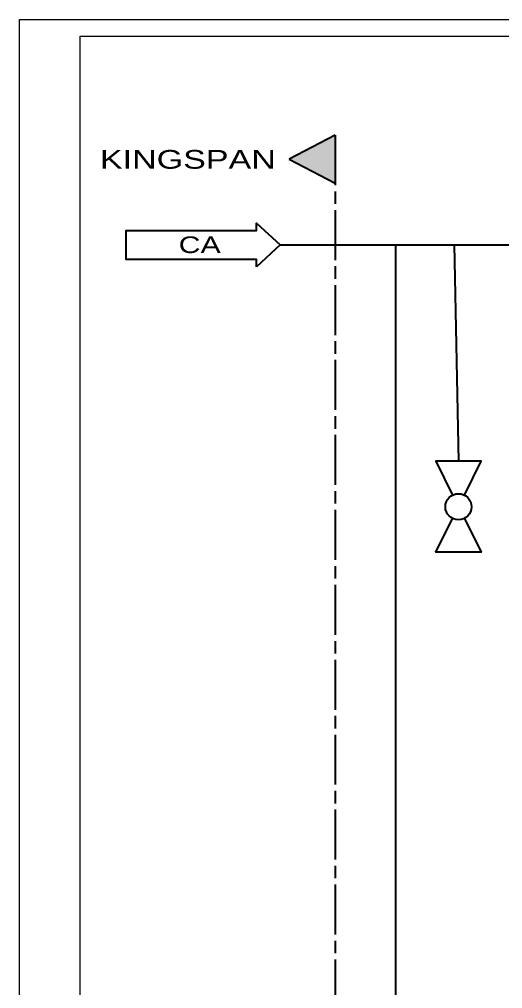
# Model space of a CAD drawing. Header units: millimetres. Extents: x 256 to 2599, y 626 to 1192.
# Drawn here: x 1757.7 to 1873.7, y 927.2 to 1160 of the extents above; entities that cross this region are included whole.
import ezdxf

# ---------------------------------------------------------------- set-up
doc = ezdxf.new("R2010")
doc.units = ezdxf.units.MM
doc.linetypes.add('AM_ISO08W050', pattern=[18, 12, -1.5, 3, -1.5])
for name, color, linetype in [('Aria compressa', 140, 'Continuous'), ('L6-SOTTILE', 5, 'Continuous'), ('L8-TESTI', 1, 'Continuous'), ('Limite fornitura', 7, 'AM_ISO08W050')]:
    doc.layers.add(name, color=color, linetype=linetype)
doc.styles.add('PNP_LTYPE', font='txt.shx')
doc.styles.get("Standard").update_dxf_attribs({"font": 'arial.ttf'})
doc.linetypes.add('ISO-GENERAL', pattern='A,5,["/",PNP_LTYPE,S=1.5,R=0,X=0,Y=-0.75],-0.0001', length=5.0001)

msp = doc.modelspace()

# ---------------------------------------------------------------- hatches: boundary and pattern name
at = {"ltscale": 15}
h = msp.add_hatch(color=256, dxfattribs=at)
h.dxf.hatch_style = 1
h.paths.add_polyline_path([(1833.48, 1132.15), (1822.44, 1126.38), (1833.48, 1120.6), (1833.48, 1132.15)])

# ---------------------------------------------------------------- linework, layer by layer
for p, q in [((1833.48, 1132.15), (1822.44, 1126.38)), ((1822.44, 1126.38), (1833.48, 1120.6))]:
    msp.add_line(p, q, dxfattribs=at)
at = {"lineweight": 20}
for points in [[(1757.73, 625.96), (1757.73, 1159.96), (2598.73, 1159.96), (2598.73, 625.96)], [(1772.35, 629.96), (1772.35, 1155.96), (2594.73, 1155.96), (2594.73, 629.96)]]:
    msp.add_lwpolyline(points, close=True, dxfattribs=at)
for points in [[(1864.51, 1045.71), (1868.57, 1053.83), (1857.64, 1053.83), (1861.7, 1045.71)], [(1864.51, 1040.08), (1868.57, 1031.96), (1857.64, 1031.96), (1861.7, 1040.08)]]:
    msp.add_lwpolyline(points)
msp.add_circle((1863.1, 1042.9), 3.14)
at = {"layer": 'Aria compressa', "linetype": 'ISO-GENERAL'}
for p, q in [((1820.27, 1105.79), (1903.94, 1105.79)), ((1848.02, 1105.79), (1848.02, 766.5)), ((1862.1, 1105.79), (1863.1, 1053.83))]:
    msp.add_line(p, q, dxfattribs=at)
at = {"layer": 'L6-SOTTILE'}
msp.add_lwpolyline([(1814.67, 1100.54), (1814.67, 1102.29), (1783.34, 1102.29), (1783.34, 1109.29), (1814.67, 1109.29), (1814.67, 1111.04), (1820.27, 1105.79)], close=True, dxfattribs=at)
at = {"layer": 'Limite fornitura'}
msp.add_line((1833.48, 1132.15), (1833.55, 659.87), dxfattribs=at)

# ---------------------------------------------------------------- texts
at = {"layer": 'L8-TESTI', "color": 3, "attachment_point": 5}
for s, insert, char_height in [('\\A1;\\pxi-3,l4,t4;{\\W1.3;\\C7;KINGSPAN}', (1795.91, 1126.31), 4.5), ('\\A1;\\pxi-3,l4,t4;{\\W1.3;\\C7;CA}', (1799, 1105.8), 4)]:
    msp.add_mtext(s, dxfattribs=dict(at, insert=insert, char_height=char_height))

doc.saveas('drawing.dxf')
